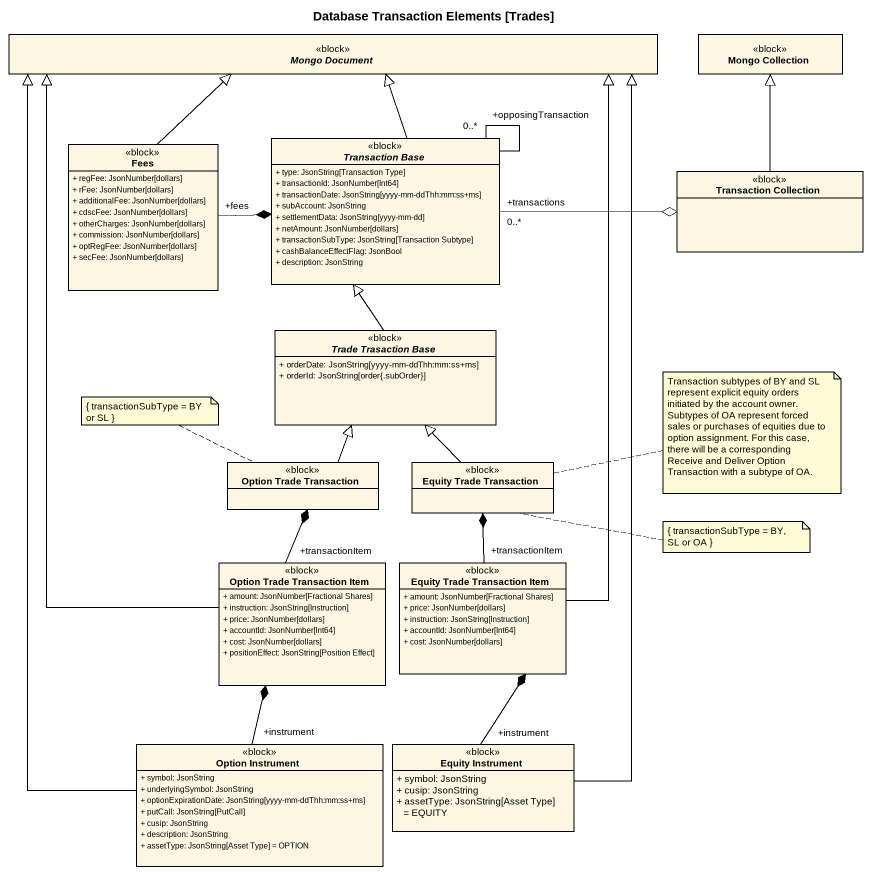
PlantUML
@startuml
title Database Transaction Elements [Trades]
hide circle
hide empty members
skinparam classAttributeIconSize 0
abstract class "Mongo Document" as Mongo_Document <<block>>
class "Mongo Collection" as Mongo_Collection <<block>>
class Fees <<block>> {
  + regFee: JsonNumber[dollars]
  + rFee: JsonNumber[dollars]
  + additionalFee: JsonNumber[dollars]
  + cdscFee: JsonNumber[dollars]
  + otherCharges: JsonNumber[dollars]
  + commission: JsonNumber[dollars]
  + optRegFee: JsonNumber[dollars]
  + secFee: JsonNumber[dollars]
}
abstract class "Transaction Base" as Transaction_Base <<block>> {
  + type: JsonString[Transaction Type]
  + transactionId: JsonNumber[Int64]
  + transactionDate: JsonString[yyyy-mm-ddThh:mm:ss+ms]
  + subAccount: JsonString
  + settlementData: JsonString[yyyy-mm-dd]
  + netAmount: JsonNumber[dollars]
  + transactionSubType: JsonString[Transaction Subtype]
  + cashBalanceEffectFlag: JsonBool
  + description: JsonString
}
class "Transaction Collection" as Transaction_Collection <<block>>
abstract class "Trade Trasaction Base" as Trade_Trasaction_Base <<block>> {
  + orderDate: JsonString[yyyy-mm-ddThh:mm:ss+ms]
  + orderId: JsonString[order{.subOrder}]
}
class "Option Trade Transaction" as Option_Trade_Transaction <<block>>
class "Equity Trade Transaction" as Equity_Trade_Transaction <<block>>
class "Option Trade Transaction Item" as Option_Trade_Transaction_2 <<block>> {
  + amount: JsonNumber[Fractional Shares]
  + instruction: JsonString[Instruction]
  + price: JsonNumber[dollars]
  + accountId: JsonNumber[Int64]
  + cost: JsonNumber[dollars]
  + positionEffect: JsonString[Position Effect]
}
class "Equity Trade Transaction Item" as Equity_Trade_Transaction_2 <<block>> {
  + amount: JsonNumber[Fractional Shares]
  + price: JsonNumber[dollars]
  + instruction: JsonString[Instruction]
  + accountId: JsonNumber[Int64]
  + cost: JsonNumber[dollars]
}
class "Option Instrument" as Option_Instrument <<block>> {
  + symbol: JsonString
  + underlyingSymbol: JsonString
  + optionExpirationDate: JsonString[yyyy-mm-ddThh:mm:ss+ms]
  + putCall: JsonString[PutCall]
  + cusip: JsonString
  + description: JsonString
  + assetType: JsonString[Asset Type] = OPTION
}
class "Equity Instrument" as Equity_Instrument <<block>> {
  + symbol: JsonString
  + cusip: JsonString
  + assetType: JsonString[Asset Type] = EQUITY
}
Fees -up-|> Mongo_Document
Fees "+fees" -right-* Transaction_Base
Transaction_Base -up-|> Mongo_Document
Transaction_Base -- "+opposingTransaction\n0..*" Transaction_Base
Transaction_Base "+transactions\n0..*" -right-o Transaction_Collection
Transaction_Collection -up-|> Mongo_Collection
Trade_Trasaction_Base -up-|> Transaction_Base
Option_Trade_Transaction -up-|> Trade_Trasaction_Base
Equity_Trade_Transaction -up-|> Trade_Trasaction_Base
Option_Trade_Transaction_2 -up-|> Mongo_Document
Option_Trade_Transaction_2 "+transactionItem" -up-* Option_Trade_Transaction
Equity_Trade_Transaction_2 -up-|> Mongo_Document
Equity_Trade_Transaction_2 "+transactionItem" -up-* Equity_Trade_Transaction
Option_Instrument -up-|> Mongo_Document
Option_Instrument "+instrument" -up-* Option_Trade_Transaction_2
Equity_Instrument -up-|> Mongo_Document
Equity_Instrument "+instrument" -up-* Equity_Trade_Transaction_2
note right of Equity_Trade_Transaction
  Transaction subtypes of BY and SL represent explicit equity orders initiated by the account owner.
  Subtypes of OA represent forced sales or purchases of equities due to option assignment. For this case, there will be a corresponding Receive and Deliver Option Transaction with a subtype of OA.
end note
note left of Option_Trade_Transaction : { transactionSubType = BY or SL }
note right of Equity_Trade_Transaction : { transactionSubType = BY, SL or OA }
@enduml
